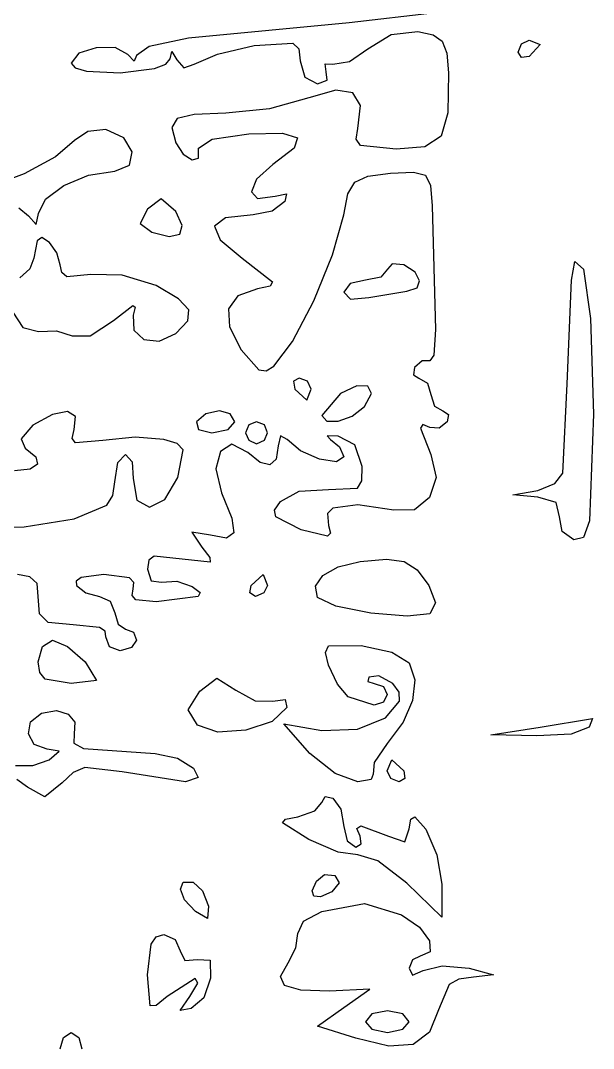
# Model space of a CAD drawing. Extents: x 0 to 282, y 0 to 282.
# Drawn here: x 243.55 to 262.08, y 161.06 to 194.31 of the extents above; entities that cross this region are included whole.
import ezdxf

# ---------------------------------------------------------------- set-up
doc = ezdxf.new("R2010")
doc.units = 0

msp = doc.modelspace()

# ---------------------------------------------------------------- linework, layer by layer
at = {"layer": 'Layer 1'}
for p, q in [((256.967074, 194.556748), (254.17572, 194.239247)), ((254.17572, 194.239247), (248.976654, 193.736539)), ((254.775444, 193.392585), (255.533916, 193.860016)), ((255.533916, 193.860016), (256.398224, 193.95703)), ((256.398224, 193.95703), (256.889908, 193.851748)), ((256.889908, 193.851748), (257.183155, 193.64394)), ((248.976654, 193.736539), (247.711615, 193.465342)), ((251.10655, 193.498418), (252.350095, 193.582203)), ((252.350095, 193.582203), (252.545226, 193.394239)), ((257.183155, 193.64394), (257.330881, 193.257536)), ((259.64302, 193.2868), (259.753263, 193.560204)), ((259.753263, 193.560204), (259.995798, 193.674856)), ((259.995798, 193.674856), (260.348576, 193.533745)), ((260.348576, 193.533745), (259.995798, 193.145689)), ((260.348576, 193.533745), (260.348576, 193.533745)), ((245.426824, 193.250922), (245.179878, 192.933973)), ((245.99127, 193.432272), (245.426824, 193.250922)), ((246.608633, 193.435028), (245.99127, 193.432272)), ((247.014328, 193.216195), (246.608633, 193.435028)), ((247.221585, 193.000118), (247.014328, 193.216195)), ((247.29655, 193.180917), (247.221585, 193.000118)), ((247.711615, 193.465342), (247.29655, 193.180917)), ((248.390158, 193.075084), (248.443075, 193.308799)), ((248.443075, 193.308799), (248.601825, 193.039806)), ((249.16627, 192.898695), (249.911513, 193.225015)), ((249.911513, 193.225015), (251.10655, 193.498418)), ((252.545226, 193.394239), (252.58822, 193.004529)), ((254.184541, 192.986891), (254.775444, 193.392585)), ((257.330881, 193.257536), (257.386002, 192.61647)), ((259.753263, 193.110412), (259.64302, 193.2868)), ((245.179878, 192.933973), (245.316373, 192.776532)), ((247.873668, 192.76034), (248.242087, 192.896835)), ((248.242087, 192.896835), (248.390158, 193.075084)), ((248.601825, 193.039806), (248.831131, 192.784043)), ((248.831131, 192.784043), (249.16627, 192.898695)), ((252.58822, 193.004529), (252.738151, 192.475362)), ((253.434887, 192.651751), (253.3952, 192.907516)), ((253.3952, 192.907516), (253.646554, 192.898696)), ((253.646554, 192.898696), (254.184541, 192.986891)), ((259.995798, 193.145689), (259.753263, 193.110412)), ((245.316373, 192.776532), (245.676523, 192.673248)), ((245.676523, 192.673248), (246.771788, 192.620883)), ((246.771788, 192.620883), (247.873668, 192.76034)), ((253.465756, 192.378348), (253.434887, 192.651751)), ((257.386002, 192.61647), (257.369466, 191.322765)), ((252.738151, 192.475362), (253.152665, 192.263695)), ((253.152665, 192.263695), (253.465756, 192.378348)), ((253.743577, 192.057533), (252.870452, 191.805076)), ((254.299202, 191.972647), (253.743577, 192.057533)), ((254.537327, 191.557031), (254.299202, 191.972647)), ((252.870452, 191.805076), (251.596043, 191.452299)), ((254.457952, 190.817298), (254.537327, 191.557031)), ((249.161877, 191.276461), (248.610661, 191.139208)), ((250.189342, 191.311187), (249.161877, 191.276461)), ((251.596043, 191.452299), (250.189342, 191.311187)), ((257.369466, 191.322765), (257.147878, 190.574764)), ((248.610661, 191.139208), (248.44309, 190.84982)), ((245.719158, 190.72545), (245.287002, 190.429998)), ((246.310062, 190.782776), (245.719158, 190.72545)), ((246.884979, 190.513783), (246.310062, 190.782776)), ((248.44309, 190.84982), (248.566562, 190.358686)), ((249.748369, 190.477749), (250.930176, 190.640908)), ((250.930176, 190.640908), (252.023787, 190.665162)), ((252.023787, 190.665162), (252.508856, 190.517436)), ((254.40283, 190.474442), (254.457952, 190.817298)), ((257.147878, 190.574764), (256.622019, 190.230254)), ((245.287, 190.43), (244.680111, 189.905242)), ((245.287002, 190.429998), (245.287, 190.43)), ((247.152319, 190.05958), (246.884979, 190.513783)), ((248.566562, 190.358686), (248.811302, 189.988821)), ((249.307396, 190.182297), (249.748369, 190.477749)), ((252.508856, 190.517436), (252.398614, 190.184502)), ((254.546146, 190.270493), (254.40283, 190.474442)), ((255.692672, 190.14702), (254.546146, 190.270493)), ((256.622019, 190.230254), (255.692672, 190.14702)), ((244.680111, 189.905242), (243.659811, 189.354026)), ((247.069085, 189.631835), (247.152319, 190.05958)), ((248.811302, 189.988821), (249.095729, 189.807471)), ((249.095729, 189.807471), (249.300782, 189.857632)), ((249.300782, 189.857632), (249.307396, 190.182297)), ((252.398614, 190.184502), (251.706288, 189.65313)), ((246.592284, 189.442216), (247.069085, 189.631835)), ((251.706288, 189.65313), (251.17657, 189.175778)), ((243.659811, 189.354026), (242.632895, 188.96156)), ((244.947451, 188.979197), (245.745061, 189.311578)), ((245.745061, 189.311578), (246.592284, 189.442216)), ((254.360936, 189.084266), (254.783168, 189.275539)), ((254.783168, 189.275539), (255.516288, 189.370902)), ((255.516288, 189.370902), (256.25657, 189.408936)), ((256.25657, 189.408936), (256.649588, 189.304757)), ((256.649588, 189.304757), (256.811095, 188.969068)), ((244.354895, 188.534367), (244.947451, 188.979197)), ((251.17657, 189.175778), (251.013961, 188.771187)), ((254.137142, 188.701172), (254.360936, 189.084266)), ((256.811095, 188.969068), (256.856848, 188.312572)), ((244.122834, 188.066386), (244.354895, 188.534367)), ((248.095382, 188.542139), (247.65, 188.207)), ((248.567223, 188.136444), (248.095382, 188.542139)), ((251.013961, 188.771187), (251.215155, 188.551802)), ((251.215155, 188.551802), (251.776844, 188.63007)), ((251.776844, 188.63007), (252.147261, 188.700626)), ((252.147261, 188.700626), (252.094344, 188.453681)), ((253.999338, 188.030342), (254.137142, 188.701172)), ((243.48563, 188.256002), (243.805334, 187.99583)), ((247.65, 188.207), (247.416285, 187.743979)), ((247.65, 188.207), (247.65, 188.207)), ((252.094344, 188.453681), (251.688649, 188.14941)), ((256.856848, 188.312572), (256.967091, 184.312951)), ((243.805334, 187.99583), (244.056688, 187.713608)), ((244.056688, 187.713608), (244.122834, 188.066386)), ((248.778338, 187.684447), (248.567223, 188.136444)), ((250.177764, 187.933885), (249.823332, 187.655521)), ((251.071284, 188.030347), (250.177764, 187.933885)), ((251.688649, 188.14941), (251.071284, 188.030347)), ((253.636635, 186.733333), (253.999338, 188.030342)), ((247.416285, 187.743979), (247.791111, 187.466166)), ((248.695104, 187.40443), (248.778338, 187.684447)), ((249.823332, 187.655521), (250.004681, 187.211793)), ((244.232518, 187.295897), (244.086997, 187.183999)), ((244.483873, 187.126673), (244.232518, 187.295897)), ((247.791111, 187.466166), (248.353902, 187.32285)), ((248.353902, 187.32285), (248.695104, 187.40443)), ((250.004681, 187.211793), (250.718506, 186.619237)), ((244.087, 187.184), (243.981167, 186.619555)), ((244.086997, 187.183999), (244.087, 187.184)), ((244.721998, 186.792085), (244.483873, 187.126673)), ((243.981167, 186.619555), (243.844466, 186.275597)), ((244.827831, 186.407887), (244.721998, 186.792085)), ((250.718506, 186.619237), (251.693056, 185.860765)), ((253.029196, 185.247808), (253.636635, 186.733333)), ((243.844466, 186.275597), (243.522556, 185.984555)), ((244.877992, 186.154879), (244.827831, 186.407887)), ((255.411, 186.267), (255.203743, 186.011236)), ((255.569747, 186.443389), (255.410997, 186.267)), ((255.410997, 186.267), (255.411, 186.267)), ((255.940164, 186.408111), (255.569747, 186.443389)), ((256.308927, 186.17164), (255.940164, 186.408111)), ((261.37152, 185.91375), (261.472943, 186.513473)), ((261.472943, 186.513473), (261.759576, 186.266528)), ((261.759576, 186.266528), (261.984471, 184.674618)), ((245.043907, 186.024241), (244.877992, 186.154879)), ((245.815609, 186.090387), (245.043907, 186.024241)), ((246.834256, 186.072748), (245.815609, 186.090387)), ((247.932279, 185.737609), (246.834256, 186.072748)), ((254.705444, 185.914222), (254.207145, 185.799569)), ((255.203743, 186.011236), (254.705444, 185.914222)), ((256.456102, 185.892174), (256.308927, 186.17164)), ((256.371766, 185.659009), (256.456102, 185.892174)), ((261.230409, 182.56236), (261.37152, 185.91375)), ((248.656576, 185.311521), (247.932279, 185.737609)), ((251.212395, 185.631459), (250.57905, 185.402154)), ((251.616435, 185.716346), (251.212395, 185.631459)), ((251.693056, 185.860765), (251.616435, 185.716346)), ((254.207145, 185.799569), (253.999888, 185.526166)), ((254.811277, 185.349777), (256.045997, 185.561444)), ((256.045997, 185.561444), (256.371766, 185.659009)), ((248.990613, 184.948271), (248.656576, 185.311521)), ((250.57905, 185.402154), (250.273125, 184.987639)), ((252.342382, 183.927648), (253.029196, 185.247808)), ((253.999888, 185.526166), (254.220374, 185.292451)), ((254.220374, 185.292451), (254.811277, 185.349777)), ((243.29325, 184.882124), (243.621775, 184.377211)), ((246.556449, 184.608723), (247.17822, 185.093793)), ((247.17822, 185.093793), (247.255941, 185.035364)), ((247.255941, 185.035364), (247.191449, 184.785112)), ((248.954233, 184.591635), (248.990613, 184.948271)), ((250.273125, 184.987639), (250.304544, 184.401145)), ((245.793564, 184.110424), (246.556449, 184.608723)), ((247.191449, 184.785112), (247.207985, 184.299491)), ((248.567279, 184.185389), (248.954233, 184.591635)), ((261.984471, 184.674618), (262.077076, 181.574578)), ((243.621775, 184.377211), (244.122279, 184.255945)), ((244.122279, 184.255945), (244.708772, 184.277994)), ((244.708772, 184.277994), (245.215889, 184.114834)), ((247.207985, 184.299491), (247.535407, 183.99577)), ((250.304544, 184.401145), (250.683228, 183.655899)), ((256.967091, 184.312951), (256.911418, 183.485576)), ((245.215889, 184.114834), (245.793564, 184.110424)), ((247.535407, 183.99577), (248.034807, 183.93679)), ((248.034807, 183.93679), (248.567279, 184.185389)), ((251.741558, 183.126732), (252.342382, 183.927648)), ((250.683228, 183.655899), (251.252082, 183.00767)), ((256.539348, 183.303122), (256.292403, 183.091455)), ((256.786292, 183.303122), (256.539348, 183.303122)), ((256.911418, 183.485576), (256.786292, 183.303122)), ((251.252082, 183.00767), (251.491859, 182.976251)), ((251.491859, 182.976251), (251.741558, 183.126732)), ((256.292403, 183.091455), (256.257126, 182.848921)), ((252.554111, 182.738778), (252.377722, 182.641764)), ((252.377722, 182.641764), (252.413, 182.386)), ((252.827514, 182.641764), (252.554111, 182.738778)), ((252.942167, 182.386), (252.827514, 182.641764)), ((256.257126, 182.848921), (256.433514, 182.738677)), ((256.433514, 182.738677), (256.706917, 182.579927)), ((256.706917, 182.579927), (256.82157, 182.20951)), ((261.089298, 179.66958), (261.230409, 182.56236)), ((252.413, 182.386), (252.801056, 182.033222)), ((252.413, 182.386), (252.413, 182.386)), ((252.801056, 182.033222), (252.942167, 182.386)), ((253.894, 182.245), (253.294277, 181.539444)), ((254.42206, 182.496354), (253.893995, 182.245)), ((253.893995, 182.245), (253.894, 182.245)), ((254.78476, 182.483125), (254.42206, 182.496354)), ((254.670107, 181.821666), (254.896105, 182.245)), ((254.896105, 182.245), (254.78476, 182.483125)), ((256.82157, 182.20951), (256.936223, 181.839094)), ((244.581254, 181.571755), (243.945149, 181.221733)), ((245.065222, 181.667115), (244.581254, 181.571755)), ((245.324294, 181.504507), (245.065222, 181.667115)), ((249.542272, 181.583764), (249.238, 181.328)), ((249.978834, 181.680778), (249.542272, 181.583764)), ((250.331612, 181.583764), (249.978834, 181.680778)), ((250.472723, 181.328), (250.331612, 181.583764)), ((254.276542, 181.514639), (254.670107, 181.821666)), ((256.936223, 181.839094), (257.209626, 181.680343)), ((257.209626, 181.680343), (257.386015, 181.5701)), ((257.386015, 181.5701), (257.350737, 181.327565)), ((262.077076, 181.574585), (261.944784, 178.13059)), ((262.077076, 181.574578), (262.077076, 181.574585)), ((243.945149, 181.221733), (243.570322, 180.78517)), ((245.285709, 181.080622), (245.324294, 181.504507)), ((249.238, 181.328), (249.299736, 181.085465)), ((249.238, 181.328), (249.238, 181.328)), ((250.261056, 181.085465), (250.472723, 181.328)), ((250.935243, 181.230764), (250.825, 180.975)), ((251.177778, 181.327778), (250.935243, 181.230764)), ((251.433542, 181.230764), (251.177778, 181.327778)), ((251.530556, 180.975), (251.433542, 181.230764)), ((253.294277, 181.539444), (253.44972, 181.350377)), ((253.44972, 181.350377), (253.823444, 181.349826)), ((253.823444, 181.349826), (254.276542, 181.514639)), ((256.553679, 181.246537), (256.486431, 181.120308)), ((256.786292, 181.151176), (256.553679, 181.246537)), ((257.350737, 181.327565), (257.081744, 181.120308)), ((245.220667, 180.792336), (245.285709, 181.080622)), ((249.299736, 181.085465), (249.731889, 180.975222)), ((249.731889, 180.975222), (250.261056, 181.085465)), ((250.825, 180.975), (250.935243, 180.732465)), ((250.825, 180.975), (250.825, 180.975)), ((251.433542, 180.732465), (251.530556, 180.975)), ((251.957627, 180.882182), (251.882662, 180.551452)), ((252.164884, 180.763119), (251.957627, 180.882182)), ((253.822945, 180.868952), (253.461348, 180.882182)), ((253.461348, 180.882182), (253.576, 180.763119)), ((256.486431, 181.120308), (256.82157, 180.269231)), ((257.081744, 181.120308), (256.786292, 181.151176)), ((243.570322, 180.78517), (243.698204, 180.480899)), ((245.320988, 180.652878), (245.220667, 180.792336)), ((246.202932, 180.727844), (245.320988, 180.652878)), ((247.256858, 180.838086), (246.202932, 180.727844)), ((248.178492, 180.763121), (247.256858, 180.838086)), ((248.607338, 180.624766), (248.178492, 180.763121)), ((248.804673, 180.423574), (248.607338, 180.624766)), ((250.380599, 180.602164), (250.008528, 180.375063)), ((250.894884, 180.339785), (250.380599, 180.602164)), ((250.935243, 180.732465), (251.177778, 180.622222)), ((251.177778, 180.622222), (251.433542, 180.732465)), ((251.882662, 180.551452), (251.812658, 180.121504)), ((252.600346, 180.392151), (252.164884, 180.763119)), ((253.576, 180.763119), (253.867042, 180.520585)), ((254.356522, 180.586731), (253.822945, 180.868952)), ((254.599057, 179.881174), (254.356522, 180.586731)), ((243.698204, 180.480899), (244.044919, 180.201432)), ((246.688004, 180.013471), (246.943768, 180.269236)), ((246.943768, 180.269236), (247.159845, 180.03993)), ((248.637103, 179.528401), (248.804673, 180.423574)), ((250.008528, 180.375063), (249.867968, 179.804003)), ((251.302232, 180.015671), (250.894884, 180.339785)), ((253.214402, 180.123709), (252.600346, 180.392151)), ((253.867042, 180.520585), (253.999334, 180.198674)), ((256.82157, 180.269231), (256.991344, 179.526744)), ((244.09067, 179.964961), (243.851993, 179.80125)), ((244.044919, 180.201432), (244.09067, 179.964961)), ((246.59099, 179.387291), (246.688004, 180.013471)), ((247.159845, 180.03993), (247.190713, 179.493124)), ((251.613669, 179.94291), (251.302232, 180.015671)), ((251.812658, 180.121504), (251.613669, 179.94291)), ((253.762311, 180.033861), (253.214402, 180.123709)), ((253.999334, 180.198674), (253.762311, 180.033861)), ((254.586932, 179.423114), (254.599057, 179.881174)), ((243.851993, 179.80125), (243.345426, 179.740065)), ((249.867968, 179.804003), (250.048217, 179.034505)), ((260.829124, 179.334441), (261.089298, 179.66958)), ((246.535868, 178.941905), (246.59099, 179.387291)), ((247.190713, 179.493124), (247.312533, 178.799145)), ((248.21763, 178.813476), (248.637103, 179.528401)), ((254.44913, 179.180028), (254.586932, 179.423114)), ((256.991344, 179.526744), (256.777472, 178.880167)), ((260.277909, 179.105135), (260.829124, 179.334441)), ((246.335224, 178.628813), (246.535868, 178.941905)), ((250.048217, 179.034505), (250.38501, 178.214295)), ((251.953227, 178.752284), (252.557359, 179.091833)), ((252.557359, 179.091833), (253.505447, 179.14034)), ((253.505447, 179.14034), (254.44913, 179.180028)), ((259.46652, 178.964024), (260.277909, 179.105135)), ((260.277909, 178.893469), (259.46652, 178.964024)), ((260.868812, 178.72149), (260.277909, 178.893469)), ((245.28571, 178.187841), (246.335224, 178.628813)), ((247.312533, 178.799145), (247.715472, 178.571493)), ((247.715472, 178.571493), (248.21763, 178.813476)), ((251.765264, 178.475023), (251.953227, 178.752284)), ((254.45795, 178.64645), (253.646561, 178.540617)), ((255.62212, 178.470061), (254.45795, 178.64645)), ((256.777472, 178.880167), (256.285786, 178.47833)), ((260.983465, 178.258469), (260.868812, 178.72149)), ((251.798888, 178.253985), (251.765264, 178.475023)), ((252.623505, 177.835061), (251.798888, 178.253985)), ((253.646561, 178.540617), (253.470172, 178.364229)), ((253.470172, 178.364229), (253.50545, 177.976172)), ((256.285786, 178.47833), (255.62212, 178.470061)), ((261.067249, 177.782218), (260.983465, 178.258469)), ((241.6521, 177.870341), (243.667344, 177.936486)), ((243.667344, 177.936486), (245.28571, 178.187841)), ((250.38501, 178.214295), (250.440682, 177.738044)), ((253.50545, 177.976172), (253.571045, 177.730881)), ((261.944784, 178.13059), (261.759576, 177.590949)), ((249.695439, 177.658675), (249.091307, 177.755689)), ((249.091307, 177.755689), (249.413217, 177.270619)), ((250.211928, 177.566067), (249.695439, 177.658675)), ((250.440682, 177.738044), (250.211928, 177.566067)), ((253.474582, 177.627804), (252.623505, 177.835061)), ((253.571045, 177.730881), (253.474582, 177.627804)), ((261.442076, 177.517635), (261.067249, 177.782218)), ((261.759576, 177.590949), (261.442076, 177.517635)), ((249.413217, 177.270619), (249.671186, 176.942095)), ((247.869813, 176.988397), (247.696732, 176.852798)), ((248.778217, 176.882563), (247.869813, 176.988397)), ((249.671186, 176.942095), (249.677801, 176.785549)), ((247.696732, 176.852798), (247.649327, 176.565063)), ((247.649327, 176.565063), (247.772799, 176.181417)), ((249.677801, 176.785549), (248.778217, 176.882563)), ((253.324792, 176.36229), (253.822539, 176.640103)), ((253.822539, 176.640103), (254.528643, 176.812082)), ((254.528643, 176.812082), (255.381923, 176.884292)), ((255.381923, 176.884292), (255.957391, 176.807673)), ((255.957391, 176.807673), (256.37411, 176.53923)), ((243.844288, 176.31922), (243.451271, 176.388673)), ((244.081862, 176.097632), (243.844288, 176.31922)), ((245.506195, 176.291661), (245.34524, 176.180315)), ((246.238211, 176.388674), (245.506195, 176.291661)), ((247.071649, 176.278431), (246.238211, 176.388674)), ((247.215517, 176.135667), (247.071649, 176.278431)), ((251.000879, 176.035968), (251.388935, 176.388746)), ((251.388935, 176.388746), (251.530046, 176.035968)), ((253.085014, 176.01833), (253.324792, 176.36229)), ((256.37411, 176.53923), (256.751143, 176.03597)), ((244.156827, 175.118673), (244.081862, 176.097632)), ((245.34524, 176.180315), (245.356266, 176.035896)), ((245.356266, 176.035896), (245.660537, 175.793362)), ((247.157639, 175.710128), (247.190712, 175.930063)), ((247.190712, 175.930063), (247.215517, 176.135667)), ((247.772799, 176.181417), (248.107938, 176.141729)), ((248.107938, 176.141729), (248.601827, 176.177007)), ((248.601827, 176.177007), (249.095716, 176.000618)), ((249.095716, 176.000618), (249.355339, 175.804386)), ((250.9656, 175.793434), (251.000879, 176.035968)), ((251.530046, 176.035968), (251.415393, 175.793434)), ((251.530046, 176.035968), (251.530046, 176.035968)), ((253.152813, 175.647912), (253.085014, 176.01833)), ((256.751143, 176.03597), (256.751146, 176.035968)), ((256.751146, 176.035968), (256.967222, 175.471524)), ((245.660537, 175.793362), (246.0971, 175.683118)), ((246.0971, 175.683118), (246.449878, 175.524368)), ((247.270087, 175.572875), (247.157639, 175.710128)), ((247.931546, 175.506729), (247.270087, 175.572875)), ((249.294153, 175.674299), (247.931546, 175.506729)), ((249.355339, 175.804386), (249.294153, 175.674299)), ((251.14199, 175.68319), (250.9656, 175.793434)), ((251.415393, 175.793434), (251.14199, 175.68319)), ((253.745367, 175.366792), (253.152813, 175.647912)), ((246.449878, 175.524368), (246.590989, 175.153951)), ((254.877012, 175.145204), (253.745367, 175.366792)), ((256.967222, 175.471524), (256.786423, 175.118745)), ((244.439048, 174.836451), (244.156827, 175.118673)), ((246.590989, 175.153951), (246.701232, 174.783535)), ((256.05496, 175.042677), (254.877012, 175.145204)), ((256.786423, 175.118745), (256.05496, 175.042677)), ((245.250437, 174.765895), (244.439048, 174.836451)), ((246.097101, 174.677701), (245.250437, 174.765895)), ((246.282309, 174.557536), (246.097101, 174.677701)), ((246.701232, 174.783535), (246.943767, 174.624784)), ((246.943767, 174.624784), (247.199531, 174.527771)), ((244.257836, 174.064819), (244.579746, 174.272076)), ((244.579746, 174.272076), (245.069225, 174.064819)), ((246.308767, 174.377839), (246.282309, 174.557536)), ((246.41901, 174.05593), (246.308767, 174.377839)), ((247.296545, 174.272006), (247.137795, 174.029472)), ((247.199531, 174.527771), (247.296545, 174.272006)), ((244.121135, 173.56652), (244.257836, 174.064819)), ((245.069225, 174.064819), (245.638076, 173.56652)), ((246.767378, 173.919228), (246.41901, 174.05593)), ((247.137795, 174.029472), (246.767378, 173.919228)), ((253.412419, 173.872451), (253.505023, 174.082464)), ((253.505023, 174.082464), (254.563354, 174.095693)), ((254.563354, 174.095693), (255.551131, 173.879617)), ((244.172397, 173.218152), (244.121135, 173.56652)), ((245.638076, 173.56652), (246.004083, 172.962388)), ((245.638076, 173.56652), (245.638076, 173.56652)), ((253.505024, 173.460693), (253.412419, 173.872451)), ((255.551131, 173.879617), (256.115574, 173.531248)), ((253.796065, 172.843328), (253.505024, 173.460693)), ((256.115574, 173.531248), (256.115576, 173.531243)), ((256.115576, 173.531243), (256.298028, 172.979476)), ((244.346029, 173.002076), (244.172397, 173.218152)), ((245.179465, 172.860964), (244.346029, 173.002076)), ((246.004083, 172.962388), (245.179465, 172.860964)), ((249.342162, 172.614014), (249.897788, 173.041757)), ((249.897788, 173.041757), (250.506332, 172.649291)), ((254.810301, 173.072634), (254.779433, 172.927113)), ((254.779433, 172.927113), (254.98669, 172.860967)), ((255.132211, 173.112321), (254.810301, 173.072634)), ((255.586413, 172.860967), (255.132211, 173.112321)), ((256.298028, 172.979476), (256.225819, 172.318569)), ((248.962926, 172.014293), (249.342162, 172.614014)), ((250.506332, 172.649291), (251.132514, 172.300923)), ((254.140024, 172.437633), (253.796065, 172.843328)), ((254.98669, 172.860967), (255.290961, 172.763953)), ((255.290961, 172.763953), (255.410024, 172.508189)), ((255.796079, 172.58453), (255.586413, 172.860967)), ((255.808549, 172.296519), (255.796079, 172.58453)), ((251.132514, 172.300923), (251.705782, 172.296513)), ((251.705776, 172.296516), (252.107061, 172.349432)), ((251.705782, 172.296513), (251.705776, 172.296516)), ((252.107061, 172.349432), (252.164387, 172.084849)), ((254.98669, 172.16864), (254.140024, 172.437633)), ((255.290961, 172.264), (254.98669, 172.16864)), ((255.410024, 172.508189), (255.290961, 172.264)), ((255.352693, 171.758531), (255.808549, 172.296519)), ((256.225819, 172.318569), (255.922099, 171.611358)), ((243.87295, 171.622317), (244.227381, 171.9084)), ((244.227381, 171.9084), (244.705285, 171.987224)), ((244.705285, 171.987224), (245.087277, 171.877532)), ((249.271607, 171.520404), (248.962926, 172.014293)), ((252.164387, 172.084849), (251.687586, 171.639467)), ((243.799638, 171.233709), (243.87295, 171.622317)), ((245.087277, 171.877532), (245.303903, 171.615704)), ((245.303903, 171.615704), (245.285711, 171.238122)), ((251.687586, 171.639467), (250.837061, 171.352835)), ((254.440431, 171.392524), (255.352693, 171.758531)), ((255.922099, 171.611358), (255.41002, 170.920683)), ((260.349046, 171.449849), (262.042376, 171.732071)), ((262.042376, 171.732071), (261.936543, 171.449849)), ((245.285711, 171.238122), (245.26697, 170.940465)), ((249.927004, 171.291099), (249.271607, 171.520404)), ((250.837061, 171.352835), (249.927004, 171.291099)), ((252.9053, 170.603183), (252.058633, 171.555684)), ((252.058633, 171.555684), (253.293353, 171.344017)), ((253.293353, 171.344017), (254.440431, 171.392524)), ((258.761546, 171.202904), (260.349046, 171.449849)), ((261.936546, 171.449849), (261.354463, 171.229362)), ((261.936543, 171.449849), (261.936546, 171.449849)), ((243.984295, 170.891404), (243.799638, 171.233709)), ((245.26697, 170.940465), (245.585573, 170.761871)), ((255.41002, 170.920683), (254.982276, 170.307731)), ((260.243216, 171.167627), (258.761546, 171.202904)), ((261.354463, 171.229362), (260.243216, 171.167627)), ((244.40377, 170.74423), (243.984295, 170.891404)), ((244.796236, 170.673674), (244.40377, 170.74423)), ((244.474326, 170.391452), (244.796236, 170.673674)), ((245.585573, 170.761871), (247.896271, 170.603122)), ((247.896271, 170.603122), (248.621122, 170.444923)), ((253.721097, 169.959363), (252.9053, 170.603183)), ((243.940751, 170.210653), (244.474326, 170.391452)), ((248.621122, 170.444923), (249.144226, 170.131281)), ((254.982276, 170.307731), (254.951409, 169.932905)), ((255.410079, 170.038738), (255.55119, 170.391516)), ((255.55119, 170.391516), (255.939246, 170.038738)), ((243.380716, 170.215063), (243.940751, 170.210653)), ((245.250438, 169.983555), (244.897659, 169.650621)), ((245.629674, 170.14451), (245.250438, 169.983555)), ((246.837939, 170.003399), (245.629674, 170.14451)), ((248.884049, 169.685899), (246.837939, 170.003399)), ((249.144226, 170.131281), (249.290297, 169.824254)), ((254.45752, 169.68596), (253.721097, 169.959363)), ((254.951409, 169.932905), (254.889672, 169.756515)), ((255.524731, 169.796203), (255.410079, 170.038738)), ((255.939246, 170.038738), (255.974523, 169.796203)), ((255.939246, 170.038738), (255.939246, 170.038738)), ((243.768769, 169.50951), (243.430323, 169.759761)), ((244.897659, 169.650621), (244.333215, 169.196419)), ((249.290297, 169.824254), (248.884049, 169.685899)), ((254.889672, 169.756515), (254.45752, 169.68596)), ((255.798135, 169.68596), (255.524731, 169.796203)), ((255.974523, 169.796203), (255.798135, 169.68596)), ((244.333215, 169.196419), (243.768769, 169.50951)), ((253.064082, 168.746692), (253.293388, 169.015685)), ((253.293388, 169.015685), (253.403631, 169.205303)), ((253.403631, 169.205303), (253.646166, 169.156796)), ((253.646166, 169.156796), (253.90193, 168.804018)), ((252.517276, 168.557074), (253.064082, 168.746692)), ((253.90193, 168.804018), (253.998944, 168.239573)), ((252.018979, 168.358636), (252.111031, 168.476045)), ((252.870054, 167.81624), (252.018979, 168.358636)), ((252.111031, 168.476045), (252.517276, 168.557074)), ((254.428343, 168.180041), (254.550161, 168.266031)), ((254.550161, 168.266031), (255.445336, 167.922073)), ((256.115614, 168.169018), (256.171217, 168.47515)), ((256.171217, 168.47515), (256.29586, 168.547704)), ((256.29586, 168.547704), (256.658008, 168.155789)), ((253.998944, 168.239573), (253.998946, 168.239573)), ((253.998946, 168.239573), (254.113598, 167.772142)), ((254.528113, 167.922073), (254.428343, 168.180041)), ((254.563391, 167.679538), (254.528113, 167.922073)), ((255.445336, 167.922073), (255.978912, 167.741274)), ((255.978912, 167.741274), (256.115614, 168.169018)), ((256.658008, 168.155789), (257.01354, 167.320696)), ((253.822553, 167.410545), (252.870054, 167.81624)), ((254.113598, 167.772142), (254.387002, 167.569295)), ((254.387002, 167.569295), (254.563391, 167.679538)), ((254.457554, 167.322351), (253.822553, 167.410545)), ((255.105781, 167.128324), (254.457554, 167.322351)), ((257.01354, 167.320696), (257.173944, 166.369848)), ((256.045054, 166.405128), (255.105781, 167.128324)), ((253.116757, 166.47568), (253.37693, 166.682937)), ((253.37693, 166.682937), (253.71648, 166.652069)), ((253.71648, 166.652069), (253.848771, 166.413944)), ((248.715892, 166.215507), (248.804086, 166.435443)), ((248.804086, 166.435443), (249.130406, 166.440404)), ((249.130406, 166.440404), (249.430268, 166.158181)), ((252.980606, 166.162589), (253.116757, 166.47568)), ((253.848771, 166.413944), (253.610647, 166.122902)), ((257.173944, 165.311518), (256.045054, 166.405128)), ((257.173944, 166.369848), (257.173944, 165.311518)), ((248.852593, 165.869895), (248.715892, 166.215507)), ((249.430268, 166.158181), (249.624295, 165.664292)), ((253.032972, 165.98179), (252.980606, 166.162589)), ((253.250702, 165.959742), (253.032972, 165.98179)), ((253.610646, 166.122902), (253.250702, 165.959742)), ((253.610647, 166.122902), (253.610646, 166.122902)), ((249.200962, 165.487903), (248.852593, 165.869895)), ((249.624296, 165.664292), (249.597837, 165.258597)), ((249.624295, 165.664292), (249.624296, 165.664292)), ((253.292919, 165.487905), (254.673165, 165.752489)), ((254.673165, 165.752489), (255.868199, 165.382072)), ((249.597837, 165.258597), (249.200962, 165.487903)), ((252.693196, 165.174815), (253.292919, 165.487905)), ((255.868199, 165.382072), (255.868196, 165.38207)), ((255.868196, 165.38207), (256.448075, 164.979131)), ((252.516807, 164.782349), (252.693196, 165.174815)), ((256.448075, 164.979131), (256.7766, 164.53981)), ((247.767925, 164.438394), (247.931636, 164.67211)), ((247.931636, 164.67211), (248.17803, 164.747076)), ((248.17803, 164.747076), (248.548447, 164.588325)), ((248.548447, 164.588325), (248.707197, 164.217909)), ((252.450661, 164.319327), (252.516807, 164.782349)), ((247.648863, 163.441796), (247.767925, 164.438394)), ((252.199307, 163.829848), (252.450661, 164.319327)), ((256.7766, 164.53981), (256.800853, 164.18648)), ((248.707197, 164.217909), (248.707196, 164.217907)), ((248.707196, 164.217907), (248.857126, 163.904816)), ((248.857126, 163.904816), (249.271641, 163.935685)), ((249.271641, 163.935685), (249.681745, 163.913636)), ((256.225384, 163.926857), (256.115141, 163.653454)), ((256.467919, 164.04151), (256.225384, 163.926857)), ((256.800853, 164.18648), (256.467919, 164.04151)), ((249.681745, 163.913636), (249.694975, 163.335962)), ((251.957325, 163.383915), (252.199307, 163.829848)), ((256.115141, 163.653454), (256.225384, 163.432968)), ((256.573752, 163.582898), (257.182294, 163.737238)), ((257.182294, 163.737238), (258.055422, 163.653454)), ((258.055422, 163.653454), (258.840355, 163.446196)), ((247.741467, 162.440788), (247.648863, 163.441796)), ((249.196676, 163.318324), (248.283863, 162.73624)), ((249.281012, 163.172803), (249.196676, 163.318324)), ((249.694975, 163.335962), (249.470079, 162.696552)), ((252.089065, 163.093424), (251.957325, 163.383915)), ((256.225384, 163.432968), (256.573752, 163.582898)), ((257.727448, 163.305086), (257.407192, 163.133107)), ((258.196533, 163.371232), (257.727448, 163.305086)), ((258.840355, 163.446196), (258.196533, 163.371232)), ((249.024697, 162.73624), (249.281012, 163.172803)), ((252.611066, 162.941839), (252.089065, 163.093424)), ((253.539867, 162.912625), (252.611066, 162.941839)), ((254.845147, 162.983181), (253.539867, 162.912625)), ((253.99848, 162.383458), (254.845147, 162.983181)), ((257.407192, 163.133107), (257.067643, 162.312902)), ((248.283863, 162.73624), (247.931636, 162.454568)), ((248.711607, 162.290857), (249.024697, 162.73624)), ((249.470079, 162.696552), (249.059975, 162.348184)), ((247.931636, 162.454568), (247.741467, 162.440788)), ((249.059975, 162.348184), (248.711607, 162.290857)), ((253.151813, 161.783735), (253.99848, 162.383458)), ((255.411556, 162.277778), (254.913257, 162.180764)), ((255.909855, 162.180764), (255.411556, 162.277778)), ((257.067643, 162.312902), (256.772743, 161.584192)), ((254.913257, 162.180764), (254.706, 161.925)), ((254.706, 161.925), (254.913257, 161.682465)), ((254.706, 161.925), (254.706, 161.925)), ((256.117112, 161.925), (255.909855, 162.180764)), ((255.909855, 161.682465), (256.117112, 161.925)), ((254.386533, 161.395679), (253.151813, 161.783735)), ((254.913257, 161.682465), (255.411556, 161.572222)), ((255.411556, 161.572222), (255.909855, 161.682465)), ((244.82691, 161.042901), (244.937153, 161.413318)), ((244.937153, 161.413318), (245.179688, 161.572068)), ((245.179688, 161.572068), (245.435452, 161.413318)), ((245.435452, 161.413318), (245.532466, 161.042901)), ((255.45534, 161.132196), (254.386533, 161.395679)), ((256.772743, 161.584192), (256.243026, 161.192829)), ((256.243026, 161.192829), (255.45534, 161.132196))]:
    msp.add_line(p, q, dxfattribs=at)

doc.saveas('drawing.dxf')
